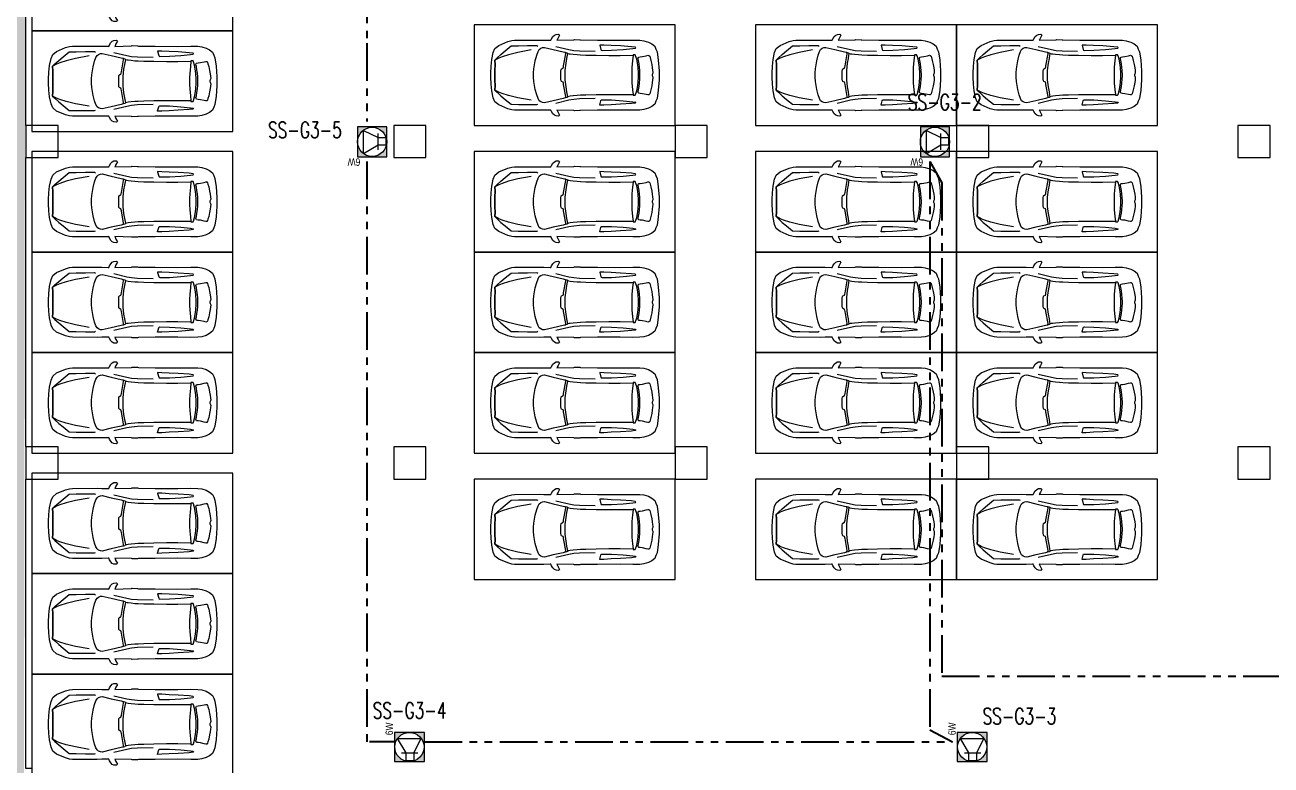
# Model space of a CAD drawing. Header units: metres. Extents: x -13545 to 152404, y -11890 to 28436.
# Drawn here: x 35522 to 38623, y 89 to 1930 of the extents above; entities that cross this region are included whole.
import ezdxf

# ---------------------------------------------------------------- set-up
doc = ezdxf.new("R2010")
doc.units = ezdxf.units.M
doc.header["$LTSCALE"] = 100
doc.header["$MEASUREMENT"] = 0
doc.linetypes.add('PHANTOM2', pattern=[1.25, 0.625, -0.125, 0.125, -0.125, 0.125, -0.125])
doc.layers.get('0').update_dxf_attribs({"color": 9, "lineweight": 9})
for name, color, linetype, lineweight in [('00', 9, 'Continuous', 9), ('01', 9, 'Continuous', 9), ('04', 9, 'Continuous', 9), ('06D', 9, 'Continuous', 9), ('09', 9, 'Continuous', 9), ('32-ekipman', 9, 'Continuous', 9), ('E-6W ACİL ANONS İÇİN HOPARLÖR (SIVAÜSTÜ) (YANGINA DAYANIKLI)', 7, 'Continuous', 30), ('E-KABLO', 7, 'Continuous', 30), ('E-YAZI', 7, 'Continuous', 30), ('Seslendirme', 7, 'Continuous', 9)]:
    doc.layers.add(name, color=color, linetype=linetype, lineweight=lineweight)
doc.styles.add('ILGAZ', font='txttw.shx')
doc.styles.add('MuuM_TEXT-STANDART', font='ARIALN.TTF')

# ---------------------------------------------------------------- blocks, each defined once
blk = doc.blocks.new('ep20n')
at = {"layer": 'Seslendirme'}
h = blk.add_hatch(color=3, dxfattribs=at)
h.paths.add_polyline_path([(59.4, -30.4), (59.4, 0, -1), (0, 0), (0, -30.4)])
h.paths.add_polyline_path([(0, 30.4), (0, 0, -1), (59.4, 0), (59.4, 30.4)])
at = {"layer": 'Seslendirme', "color": 3}
for p, q in [((59.4, 30.4), (0, 30.4)), ((0, 30.4), (0, -30.4)), ((59.4, -30.4), (59.4, 30.4)), ((1.8, -9.1), (1.8, 6.9)), ((1.8, 6.9), (17.8, 6.9)), ((17.8, 6.9), (47, 24)), ((17.8, 16), (17.8, -17.3)), ((47, 24, 943.8), (47, -23.5, 943.8)), ((17.8, -9.1), (1.8, -9.1)), ((47, -23.5), (17.8, -9.1)), ((0, -30.4), (59.4, -30.4))]:
    blk.add_line(p, q, dxfattribs=at)
blk.add_circle((29.7, 0), 29.7, dxfattribs=at)
at = {"color": 3, "insert": (53.8, 48.6), "char_height": 15, "attachment_point": 1, "style": 'MuuM_TEXT-STANDART'}
blk.add_mtext_dynamic_manual_height_columns('6W', width=52.414, gutter_width=150, heights=[0], dxfattribs=at)
blk = doc.blocks.new('p-kolon_80x80')
blk.add_lwpolyline([(-40, -40), (40, -40), (40, 40), (-40, 40)], close=True)
blk = doc.blocks.new('2.Bod.Ara.Sitatik Elk.')
at = {"layer": '01'}
for p in [(7565, -6990), (8480, -6990), (9180, -6990), (9880, -6990), (10580, -6990), (7565, -7790), (8480, -7790), (9180, -7790), (9880, -7790), (10580, -7790)]:
    blk.add_blockref('p-kolon_80x80', p, dxfattribs=at)
blk = doc.blocks.new('p-araba-10')
for points in [[(-193.8, -2.4), (-193.8, 5.3), (-192.9, 22.2), (-191.1, 38.9), (-187.6, 56.6), (-183.4, 66.4), (-173.9, 74.2), (-151.3, 83.5), (-141.2, 86.3), (-134.5, 87.1), (-72.5, 87.3), (-61.4, 87), (-45.8, 86.8), (-44, 86.7), (-42.5, 90.5), (-39.1, 95.9), (-35.3, 99.6), (-31.2, 101.5), (-25.1, 101.9), (-22.6, 99.4), (-26, 92.8), (-28.4, 88.2), (-29.2, 86.7), (12.7, 87.6), (14.7, 88.4), (27.6, 88.2), (29.7, 87.5), (71.7, 87.1), (127.9, 86.7), (160, 87.2), (177.5, 87.1), (187.3, 85.7), (198.4, 82.4), (207, 78), (214.1, 72.2), (217.1, 65), (220, 58.1), (223.2, 37.3), (225, 11.2), (225, -11.2), (223.2, -37.3), (220, -58.1), (217.1, -65), (214.1, -72.2), (207, -78), (198.4, -82.4), (187.3, -85.7), (177.5, -87.1), (160, -87.2), (127.9, -86.7), (71.7, -87.1), (29.7, -87.5), (27.6, -88.2), (14.7, -88.4), (12.7, -87.6), (-29.2, -86.7), (-28.4, -88.2), (-26, -92.8), (-22.6, -99.4), (-25.1, -101.9), (-31.2, -101.5), (-35.3, -99.6), (-39.1, -95.9), (-42.5, -90.5), (-44, -86.7), (-45.8, -86.8), (-61.4, -87), (-72.5, -87.3), (-134.5, -87.1), (-141.2, -86.3), (-151.3, -83.5), (-173.9, -74.2), (-183.4, -66.4), (-187.6, -56.6), (-191.1, -38.9), (-192.9, -22.2), (-193.8, -5.3), (-193.8, 2.4)], [(-93, -62.5), (-126.3, -56.3), (-149.5, -50.6), (-165.5, -45.6), (-173.7, -42.3), (-183.5, -36.9), (-182.7, -25.6), (-183.2, -12.4), (-183.2, 0.2), (-183.2, 12.8), (-182.7, 26), (-183.5, 37.3), (-177.8, 43), (-168.5, 51.5), (-157.6, 60.6), (-142.7, 72.8), (-124.7, 73.2), (-102, 73.6), (-79.4, 73.7), (-76.8, 72.4)], [(-93, 62.8), (-126.3, 56.7), (-149.5, 51), (-165.5, 45.9), (-173.7, 42.6), (-183.5, 37.3), (-182.7, 26), (-183.2, 12.8), (-183.2, 0.2), (-183.2, -12.4), (-182.7, -25.6), (-183.5, -36.9), (-177.8, -42.6), (-168.5, -51.2), (-157.6, -60.2), (-142.7, -72.5), (-124.7, -72.9), (-102, -73.2), (-79.4, -73.3), (-76.8, -72.1)], [(-8.3, -56.7), (-13.4, -57.9), (-38.1, -63.5), (-60.3, -68.8), (-64.9, -68.3), (-69.3, -66.4), (-73, -63.6), (-75.8, -58.3), (-79.1, -49.2), (-82.8, -35.3), (-86.1, -15.4), (-87, -5.3), (-87, 0.2), (-87, 5.7), (-86.1, 15.7), (-82.8, 35.6), (-79.1, 49.6), (-75.8, 58.7), (-73, 63.9), (-69.3, 66.8), (-64.9, 68.6), (-60.3, 69.2), (-38.1, 63.8), (-13.4, 58.2), (-8.3, 57)], [(66.2, 58.6), (27.5, 59.4), (12.7, 60.6), (0.9, 62.9), (-31.5, 70.4)], [(-2.5, -52.9), (-3.1, -54.6), (-4.3, -55.5), (-8.3, -56.7), (-7.3, -54.5), (-7.2, -52.8), (-12.4, -22.8), (-12.7, -19.8), (-13.7, -17.7), (-17.5, -15.6), (-18.7, -14.2), (-19.1, -9.7), (-19.2, -3.2), (-19.2, 0.2), (-19.2, 3.5), (-19.1, 10), (-18.7, 14.5), (-17.5, 15.9), (-13.7, 18.1), (-12.7, 20.1), (-12.4, 23.1), (-7.2, 53.1), (-7.3, 54.8), (-8.3, 57), (-4.3, 55.8), (-3.1, 54.9), (-2.5, 53.3)], [(160.4, 48.6), (128, 48.3), (99.7, 48.3), (68.4, 48.6), (43.2, 49.2), (29.3, 49.7), (20.9, 50.2), (11.4, 51.1), (4.3, 52), (0.7, 52.6), (-2.5, 53.3), (-3.4, 49.8), (-4.9, 41.7), (-6.9, 29.6), (-9.1, 11.9), (-9.1, 2.6), (-9.1, 0.2), (-9.1, -2.2), (-9.1, -11.6), (-6.9, -29.3), (-4.9, -41.4), (-3.4, -49.4), (-2.5, -52.9), (0.7, -52.2), (4.3, -51.7), (11.4, -50.8), (20.9, -49.9), (29.3, -49.3), (43.2, -48.9), (68.4, -48.3), (99.7, -47.9), (128, -47.9), (160.4, -48.3)], [(66.2, -58.2), (27.5, -59), (12.7, -60.3), (0.9, -62.6), (-31.5, -70.1)]]:
    blk.add_lwpolyline(points)
for points in [[(159.5, 66.3), (166.1, 67.2), (167.1, 68.6), (165.9, 69.6), (156.3, 70.9), (128.7, 72.7), (106.1, 73.8), (87.7, 74.9), (77.7, 75), (77.4, 74.3), (80.3, 64), (81.1, 62.1), (83.3, 61.7), (106.9, 62), (135.6, 63.8)], [(169.6, -39.3), (171.3, -30.3), (172.9, -18.6), (173.8, -4.4), (173.8, 0.2), (173.8, 4.7), (172.9, 19), (171.3, 30.6), (169.6, 39.6), (166.8, 48.4), (165.8, 50.4), (160.6, 50.4), (160.4, 48.6), (159, 36.5), (157.5, 19.4), (157, 8.1), (157, 0.2), (157, -7.8), (157.5, -19.1), (159, -36.2), (160.4, -48.3), (160.6, -50.1), (165.8, -50.1), (166.8, -48.1)], [(174.1, -36.1), (175.5, -27.9), (176.6, -19.3), (177.4, -10.5), (177.5, -1.4), (177.5, 0.2), (177.5, 1.8), (177.4, 10.9), (176.6, 19.7), (175.5, 28.2), (174.1, 36.4), (173, 41.1), (173.2, 43.7), (174.5, 45.2), (178.1, 45.7), (184.1, 46.5), (193.2, 48.4), (197.4, 49.4), (199.8, 49.3), (201.7, 47.1), (202.6, 43.6), (204.7, 36.9), (206.7, 26.7), (208.2, 18.6), (209.1, 12.5), (209.7, 6.9), (209.5, 5), (208.6, 3), (207.7, 1.2), (207.7, 0.2), (207.7, -0.9), (208.6, -2.7), (208.6, -2.7), (209.5, -4.6), (209.7, -6.6), (209.1, -12.1), (208.2, -18.3), (206.7, -26.4), (204.7, -36.5), (202.6, -43.3), (201.7, -46.8), (199.8, -49), (197.4, -49.1), (193.2, -48.1), (184.1, -46.1), (178.1, -45.3), (174.5, -44.9), (173.2, -43.4), (173, -40.8)], [(159.5, -66), (166.1, -66.9), (167.1, -68.2), (165.9, -69.3), (156.3, -70.5), (128.7, -72.4), (106.1, -73.5), (87.7, -74.5), (77.7, -74.7), (77.4, -74), (80.3, -63.7), (81.1, -61.7), (83.3, -61.4), (106.9, -61.6), (135.6, -63.5)]]:
    blk.add_lwpolyline(points, close=True)
blk = doc.blocks.new('p-carpark_std')
at = {"layer": '06D'}
blk.add_lwpolyline([(-500, -125), (0, -125), (0, 125), (-500, 125)], close=True, dxfattribs=at)
at = {"layer": '04'}
blk.add_blockref('p-araba-10', (-265, 0), dxfattribs=at)
blk = doc.blocks.new('YD-72-20')
at = {"linetype": 'Continuous'}
for p, q in [((0, 0.714), (-0.028, 0.634)), ((0, 0.714), (0.028, 0.634)), ((0, 0.434), (0, 0.714)), ((-0.225, 0.355), (0.225, 0.355)), ((-0.225, 0.355), (0, 0.276)), ((0.225, 0.355), (0, 0.434)), ((0.36, 0), (-0.36, 0)), ((0, 0.058), (0, 0.276)), ((0.36, 0), (0.36, -0.2))]:
    blk.add_line(p, q, dxfattribs=at)
blk.add_solid([(0.36, -0.2), (-0.36, 0), (-0.36, -0.2)])
blk = doc.blocks.new('b2a yan.dol')
at = {"yscale": 100, "zscale": 100}
for p, xscale, rotation in [((39220, -17321), -100, 90), ((36512, -17486.4), 100, 180)]:
    blk.add_blockref('YD-72-20', p, dxfattribs=dict(at, xscale=xscale, rotation=rotation))
at = {"xscale": 100, "yscale": 100, "zscale": 100}
blk.add_blockref('YD-72-20', (38247.5, -19991.4), dxfattribs=at)
blk = doc.blocks.new('2.Bod.Ara.Mimari Elk.')
at = {"layer": '00'}
for points in [[(7540, -6230), (7540, -6950), (7525, -6950), (7525, -6230)], [(7540, -7030), (7540, -7750), (7525, -7750), (7525, -7030)], [(7540, -7830), (7540, -8550), (7525, -8550), (7525, -7830)]]:
    blk.add_lwpolyline(points, close=True, dxfattribs=at)
at = {"layer": '04'}
for p in [(8040, -6590), (8040, -6840), (9140, -6825), (9840, -6825), (10340, -6825), (8040, -7140), (9140, -7140), (9840, -7140), (10340, -7140), (8040, -7390), (9140, -7390), (9840, -7390), (10340, -7390), (8040, -7640), (9140, -7640), (9840, -7640), (10340, -7640), (8040, -7940), (9140, -7955), (9840, -7955), (10340, -7955), (8040, -8190), (8040, -8440)]:
    blk.add_blockref('p-carpark_std', p, dxfattribs=at)
at = {"layer": '32-ekipman'}
blk.add_blockref('b2a yan.dol', (-28000, 10881.4), dxfattribs=at)

msp = doc.modelspace()

# ---------------------------------------------------------------- hatches: boundary and pattern name
at = {"layer": '09'}
h = msp.add_hatch(dxfattribs=at)
h.set_pattern_fill('DOTS', color=254, scale=500, style=0)
h.paths.add_polyline_path([(36440, 0), (35520, 0), (35525, 3280), (34820, 3280), (34820, 2400), (34470, 2400), (34470, 3000), (34820, 3000), (34820, 3280), (35525, 3280), (35525, 4080), (36440, 4080), (36440, 4815), (37107.6, 4815), (37126.2, 4852.7), (37840, 4695.3), (37840, 5012.9), (37032, 5412.5), (34612.7, 6498.2), (32733, 7160.3), (31694.6, 7435.8), (30863.6, 8784.4), (29981.2, 8784.4), (28060, 7479.7), (28040, 7466.1), (28040, 6780), (28745, 6780), (28745, 6430), (28040, 6430), (28040, 0), (28040, -500), (36440, -500)])
h.paths.add_polyline_path([(31660, 2400), (32440, 2400), (32440, 4080), (31660, 4080)], flags=16)
h.paths.add_polyline_path([(32380, 4800), (32381.6, 4800), (32381.6, 5000), (32385.5, 5000), (32385.5, 5350), (32380, 5350)], flags=16)
h.paths.add_polyline_path([(29210, 2690), (28860, 2690), (28860, 3280), (29210, 3280)], flags=16)
h.paths.add_polyline_path([(33355, 6040), (32690, 6040), (32690, 6390), (33355, 6390), (33355, 6670)], flags=16)

# ---------------------------------------------------------------- linework, layer by layer
at = {"layer": 'E-KABLO', "color": 5, "linetype": 'PHANTOM2', "ltscale": 1.5}
for p, q in [((36373.4, 3190.4), (36373.4, 1884.5)), ((36373.4, 1884.5), (36373.4, 1689.6)), ((36373.4, 1590.4), (36373.4, 146.6)), ((37773.4, 1590.4), (37773.4, 176.6)), ((37803.4, 1537.1), (37803.4, 310.1)), ((37803.4, 310.1), (39280, 310.1)), ((37773.4, 176.6), (37830.4, 146.6)), ((36516.1, 146.6), (37830.4, 146.6))]:
    msp.add_line(p, q, dxfattribs=at)
at = {"layer": 'E-KABLO', "color": 5, "linetype": 'PHANTOM2'}
for p, q in [((37773.4, 1590.4), (37803.4, 1537.1)), ((36441.8, 146.6), (36373.4, 146.6))]:
    msp.add_line(p, q, dxfattribs=at)

# ---------------------------------------------------------------- block references
at = {"layer": '06D'}
for name in ['2.Bod.Ara.Sitatik Elk.', '2.Bod.Ara.Mimari Elk.']:
    msp.add_blockref(name, (28000, 8630), dxfattribs=at)
at = {"layer": 'E-6W ACİL ANONS İÇİN HOPARLÖR (SIVAÜSTÜ) (YANGINA DAYANIKLI)', "xscale": 1.222211883244323, "yscale": 1.222211883244323, "zscale": 1.222211883244323}
for p, rotation in [((36422.6, 1639), 180), ((37822.6, 1639), 180), ((36479, 97.4), 90), ((37879, 97.4), 90)]:
    msp.add_blockref('ep20n', p, dxfattribs=dict(at, rotation=rotation))

# ---------------------------------------------------------------- texts
at = {"layer": 'E-YAZI', "color": 3, "style": 'ILGAZ', "width": 0.7}
for s, p in [('SS-G3-2', (37718.9, 1718.1)), ('SS-G3-5', (36127.4, 1648.7)), ('SS-G3-4', (36387.8, 204.6)), ('SS-G3-3', (37904.8, 190.3))]:
    msp.add_text(s, height=40, dxfattribs=at).set_placement(p)

doc.saveas('drawing.dxf')
